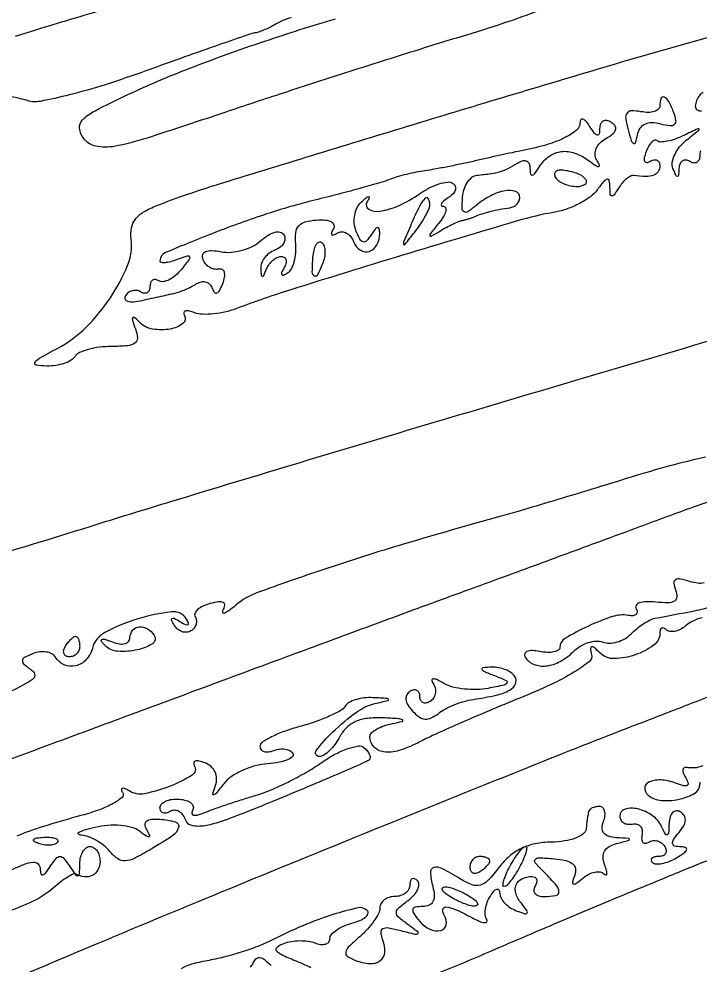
# Model space of a CAD drawing. Extents: x 123 to 893, y 112 to 937.
# Drawn here: x 369.9 to 438, y 166.1 to 260.8 of the extents above; entities that cross this region are included whole.
import ezdxf

# ---------------------------------------------------------------- set-up
doc = ezdxf.new("R2010")
doc.units = 0

msp = doc.modelspace()

# ---------------------------------------------------------------- linework, layer by layer
for points in [[(505, 723), (505.013655, 624.25, 0.000571), (505.06234, 586.230152, 0.000921), (505.200423, 553.846875, 0.000132), (505.38367, 525.076146, 0.063888), (505.630286, 523.25, 0.077982), (506.147819, 522.083228, 0.144438), (506.926697, 521.412716, 0.088454), (508.224277, 521.08494, 0.017747), (510.616631, 521, 0.016086), (512.298042, 521.054108, 0.026141), (513.716903, 521.220312, 0.024109), (514.785852, 521.456084, 0.332777), (515.015378, 521.75, 0.004505), (515.022414, 522.362296, 0.000001), (515.095159, 551.728108, 0.000021), (515.174312, 584.257832, 0.000013), (515.265378, 622.749944), (515.5, 722.999887)], [(369.541744, 259.015465, -0.007115), (371.265616, 259.57039, -0.001209), (374.568512, 260.573248, -0.00132), (378.454539, 261.731723, -0.001175)], [(422.368122, 261.779122, -0.014238), (418.892278, 260.494347, -0.00828), (414.654475, 259.141438, 0.002845), (409.45717, 257.544245, 0.001473), (402.980684, 255.492565, 0.001464), (396.337356, 253.345001, 0.002225), (390.577641, 251.436023, -0.003049), (382.709814, 248.842729, -0.032136), (379.429092, 248.011853, -0.095531), (377.595062, 248.024122, -0.183799), (376.368098, 248.794585, -0.132441), (375.95544, 249.818242, -0.231198), (376.249334, 250.663653, -0.077571), (377.509226, 251.576459, -0.00813), (380.790457, 253.185401, -0.017979), (386.986926, 255.83216, -0.01097), (394.47274, 258.529026, -0.008412), (401.549236, 260.772635, -0.072678)], [(397.141401, 260.873374, 0.081179), (395.507616, 260.187336, -0.024922), (395.048943, 259.930942, -0.016749), (394.502237, 259.682596, -0.016892), (393.955472, 259.477345, -0.031767), (393.5, 259.355291, 0.033155), (392.794748, 259.164205, 0.000974), (389.882925, 258.157623, 0.001949), (386.460147, 256.951963, 0.001342), (382.59081, 255.560308, -0.010094), (378.524214, 254.177599, -0.01537), (374.936375, 253.158213, -0.013566), (372.019214, 252.509067, -0.125442), (370.738057, 252.583137, 0.057082), (367.932601, 253.132262, 0.041598)], [(438.074601, 247.573634, 0.072722), (438, 247.063428, -0.094062), (437.923424, 246.659975, -0.172316), (437.70625, 246.410568, -0.17334), (437.381483, 246.354878, -0.09532), (437, 246.5, 0.112144), (436.613021, 246.632645, 0.17075), (436.270559, 246.551963, 0.151941), (436.026772, 246.262298, 0.08465), (435.921053, 245.809017, -0.009918), (435.864257, 245.101248, -0.387316), (435.756242, 245.004224, -0.29615), (435.616601, 245.096323, -0.007823), (435.316594, 245.813375, -0.138592), (435.251933, 246.425856, -0.06815), (435.490199, 247.17916, -0.059599), (435.975325, 247.950401, -0.053254), (436.645542, 248.618542, 0.001055), (437.90248, 249.634044, 0.364852), (437.923979, 249.746164, 0.395037), (437.820241, 249.779178, 0.001095), (436.381483, 249.09035, -0.026992), (435.533077, 248.736903, -0.037073), (434.736072, 248.519196, -0.040789), (434.086314, 248.446771, -0.206584), (433.755022, 248.578312, 0.273749), (433.512223, 248.640565, 0.122374), (433.216486, 248.468497, 0.071571), (432.906158, 248.066496, 0.037042), (432.634993, 247.49119, 0.034482), (432.450276, 246.888655, 0.149575), (432.47554, 246.519951, 0.333882), (432.673453, 246.395609, 0.118051), (433.011454, 246.507079, -0.083829), (433.389118, 246.660692, -0.162559), (433.709615, 246.62748, -0.18139), (433.922794, 246.41471, -0.107279), (434, 246.059017, -0.141316), (433.832859, 245.479453, -0.165413), (433.390291, 245.120543, -0.09444), (432.599061, 244.988617, -0.02749), (431.361803, 245.08541, 0.162309), (431.058522, 245.027469, 0.047336), (430.66242, 244.753454, 0.042153), (430.248084, 244.340238, 0.034398), (429.877116, 243.83541, -0.012693), (429.409332, 243.137281, -0.275986), (429.192713, 243.041452, -0.35666), (429.048665, 243.191939, -0.016933), (429.015313, 243.94113, 0.045568), (428.950012, 244.581019, 0.419519), (428.74011, 244.719619, 0.170056), (428.399834, 244.512051, 0.0137), (427.747859, 243.669854, -0.076986), (427.053989, 242.975489, -0.036955), (425.982913, 242.30665, -0.035521), (424.737441, 241.760407, -0.042371), (423.497859, 241.433812, 0.028662), (419.730967, 240.550893, 0.001625), (408.273744, 237.122035, 0.002241), (397.083852, 233.678698, 0.016231), (391.76796, 231.825367, -0.034213), (390.60668, 231.466749, -0.031695), (389.3773, 231.258558, -0.033212), (388.25901, 231.216056, -0.084701), (387.466023, 231.374665, 0.034695), (386.89633, 231.549049, 0.122215), (386.51611, 231.54314, 0.311203), (386.374069, 231.377426, 0.166204), (386.436815, 231.102236, -0.38763), (386.282957, 230.284694, -0.120516), (385.028391, 229.746408, -0.080503), (383.264994, 229.737998, -0.157649), (382.025082, 230.365672, 0.016781), (381.464495, 230.885595, 0.430332), (381.278558, 230.867214, 0.250515), (381.23665, 230.620977, 0.010354), (381.547743, 229.75, -0.075989), (381.739256, 228.860549, -0.25468), (381.494711, 228.338892, -0.138873), (380.762648, 228.065268, -0.020431), (379.166006, 228, 0.030319), (377.953897, 227.926433, 0.036281), (376.831828, 227.70625, 0.039277), (375.939648, 227.385814, 0.149575), (375.5, 227, -0.123676), (375.107972, 226.61901, -0.049119), (374.419912, 226.306063, -0.044697), (373.574961, 226.099856, -0.042315), (372.690983, 226.041916, -0.031134), (371.619301, 226.129318, -0.538225), (371.494601, 226.394434, -0.128032), (371.936937, 226.821863, -0.005915), (373.785704, 227.836059, 0.072447), (376.556639, 229.87582, 0.050064), (379.043895, 232.879967, 0.051651), (380.754754, 236.100727, 0.125486), (381.115399, 238.747658, -0.074891), (381.154824, 239.865505, -0.117809), (381.544102, 240.73886, -0.097261), (382.352128, 241.451928, -0.039551), (383.678741, 242.092883, -0.017981), (389.645229, 244.170338, -0.000968), (408.769212, 250.026723, -0.001657), (427.83115, 255.75481, -0.004874), (441, 259.525211, 0.000731)], [(365.296069, 206.448237, 0.004273), (377, 210.006696, -0.002281), (385.183521, 212.530479, -0.000647), (397.934375, 216.381204, -0.000652), (412.346128, 220.692693, -0.00069), (426.5, 224.88569, 0.001317), (441.019397, 229.206808, 0.001075), (456.534375, 233.905165, 0.001086), (470.794778, 238.290994, 0.002852), (481, 241.517836, -0.000123), (489.873215, 244.37687, -0.000094), (499.590625, 247.503266, -0.000095), (508.69894, 250.429913, -0.000223)], [(438.349704, 253.400001, 0.107491), (437.958063, 253.088, 0.07955), (437.679603, 252.607441, 0.078034), (437.553814, 252.019171, 0.260208), (437.721006, 251.676759, 0.178793), (438.172806, 251.559662, 0.038902)], [(367.682334, 164.071041, 0.000129), (370.597725, 165.294523, 0.000129), (373.852601, 166.662454, 0.000143), (377, 167.987232, -0.002147), (390.224842, 173.491431, -0.001137), (406.666081, 180.20796, -0.001082), (422.433462, 186.567689, -0.003758), (432.668888, 190.581365, 0.002125), (437.553679, 192.478485, 0.001519), (443.00418, 194.641149, 0.001533), (448.186272, 196.734008, 0.003285), (452.168888, 198.387258, -0.004792), (457.339318, 200.515352, -0.00055), (469.030051, 205.181721, -0.000663), (482.950491, 210.698975, -0.00054), (497.869582, 216.570525, -0.001536), (522.276369, 226.059197, -0.021388)], [(438.572413, 216.92937, 0.011748), (434.992257, 216.05237, 0.009164), (431.145523, 214.93767, -0.001055), (427.196059, 213.723436, -0.001108), (423.305247, 212.54563, -0.00106), (419.942805, 211.543662, -0.004958), (418, 210.990099, 0.005493), (408.463647, 208.26186, 0.008511), (400.299842, 205.676863, 0.006418), (393.745577, 203.384089, 0.088464), (391.578106, 202.126294, -0.015289), (390.874283, 201.566733, -0.070474), (390.418542, 201.317517, -0.47582), (390.280658, 201.398035, -0.17195), (390.329486, 201.656741, 0.101977), (390.485386, 202.121172, 0.320682), (390.336399, 202.393869, 0.149401), (389.86912, 202.46617, 0.028177), (389.012627, 202.293051, 0.043322), (388.286729, 202.034338, 0.076212), (387.755459, 201.685441, 0.117528), (387.49506, 201.307739, 0.234984), (387.527559, 200.955408, -0.115158), (387.647455, 200.598717, -0.100419), (387.606017, 200.206288, -0.093478), (387.408865, 199.838249, -0.084959), (387.08541, 199.552786, -0.122829), (386.668465, 199.419622, -0.100768), (386.203881, 199.483269, -0.091035), (385.762499, 199.735154, -0.079435), (385.41459, 200.138197, -0.02792), (385.145625, 200.633179, -0.381877), (385.199139, 200.814058, -0.263295), (385.429215, 200.822959, -0.019337), (386, 200.5, 0.021186), (386.536407, 200.199104, 0.207481), (386.789759, 200.183965, 0.421874), (386.860498, 200.341148, 0.044535), (386.660299, 200.740631, 0.291273), (385.156354, 201.467787, 0.045545), (381.77633, 200.756086, 0.045607), (378.495761, 199.408714, 0.211617), (377.249022, 197.844261, -0.121675), (376.619817, 196.68684, -0.150244), (375.566764, 196.066378, -0.165096), (374.42212, 196.173202, -0.150349), (373.526992, 196.956326, 0.13752), (373.180288, 197.275384, 0.079557), (372.637138, 197.450443, 0.069167), (371.98668, 197.460134, 0.060873), (371.327676, 197.295499, 0.023854), (370.436643, 196.90387, 0.273519), (370.236511, 196.595055, 0.231292), (370.395803, 196.232091, 0.017822), (371.256197, 195.554615, -0.526072), (371.231267, 194.699613, -0.039292), (368.791445, 193.384008, -0.01817)], [(367.450829, 186.156167, 0.000074), (373.31875, 188.328455, 0.000083), (380.241907, 190.893868, 0.000072), (387.5, 193.585956, -0.000223), (395.051461, 196.384273, -0.000202), (402.85625, 199.268933, -0.000202), (409.843891, 201.845165, -0.000648), (414.5, 203.552808, 0.000364), (418.562435, 205.040099, 0.000223), (423.353125, 206.800385, 0.000223), (428.096248, 208.547993, 0.000397), (432, 209.991834, -0.002057), (437.386485, 211.963776, -0.010109), (440.453065, 213.002541, -0.014662)], [(438.431248, 204.350237, -0.08645), (437.792025, 204.323271, -0.044284), (437.006292, 204.498003, 0.026761), (436.043338, 204.74781, 0.187168), (435.573511, 204.667286, 0.298418), (435.409718, 204.329064, 0.059416), (435.58271, 203.645058, -0.095347), (435.704588, 202.960876, -0.257887), (435.468299, 202.546851, -0.138977), (434.82889, 202.369041, -0.026101), (433.604279, 202.439096, 0.03202), (432.665288, 202.481677, 0.074515), (431.97253, 202.364573, 0.161871), (431.637797, 202.116819, 0.300113), (431.628213, 201.792547, -0.118982), (431.737271, 201.459806, -0.236158), (431.635869, 201.208807, -0.165419), (431.32755, 201.080206, -0.060852), (430.850352, 201.106124, 0.1241), (429.264814, 200.993164, 0.030022), (426.801934, 200.014921, 0.02548), (424.508348, 198.794315, 0.263556), (424, 197.896903, -0.264404), (423.846921, 197.62766, -0.086691), (423.404654, 197.459221, -0.059752), (422.749914, 197.412273, -0.035633), (421.97329, 197.505144, 0.038248), (421.234599, 197.589567, 0.101961), (420.713983, 197.502405, 0.225749), (420.493527, 197.269356, 0.220251), (420.532307, 196.947726, 0.161313), (421.39875, 196.221844, 0.123353), (422.632153, 196.058061, 0.097965), (424.035845, 196.505775, 0.07045), (425.35427, 197.497127, -0.061242), (426.034395, 198.028325, -0.057753), (426.836191, 198.391549, -0.062116), (427.633225, 198.541453, -0.107471), (428.29676, 198.439617, 0.100318), (428.951828, 198.329568, 0.062694), (429.72261, 198.452967, 0.059324), (430.486072, 198.777989, 0.066199), (431.121061, 199.263918, -0.026394), (431.722451, 199.804958, -0.02493), (432.388687, 200.290715, -0.025761), (433.021596, 200.660387, -0.074858), (433.5, 200.823016, 0.004329), (437.470434, 201.573871, 0.028073), (439.441532, 202.080731, 0.074743)], [(438.229615, 200.875755, 0.042651), (437.677418, 200.710172, 0.039635), (437.089146, 200.421779, 0.039443), (436.552731, 200.043763, -0.055211), (436.030838, 199.700032, -0.070128), (435.485992, 199.512145, -0.085294), (435.002761, 199.501574, -0.160634), (434.657991, 199.675343, 0.088704), (434.406723, 199.850381, 0.233665), (434.193285, 199.844492, 0.203772), (434.047633, 199.665141, 0.070125), (434, 199.327182, -0.240149), (433.384238, 198.11908, -0.076082), (431.531531, 197.163516, -0.074048), (429.426006, 196.788021, -0.204012), (428.051241, 197.327331, 0.013441), (427.439734, 197.896396, 0.222486), (427.179449, 197.972581, 0.408708), (427.060653, 197.813597, 0.026712), (427.178571, 197.192674, -0.294043), (426.933212, 196.4784, -0.030823), (425.409548, 195.421797, -0.027395), (423.116861, 194.199136, -0.012464), (420, 192.843645, 0.003505), (416.926803, 191.572117, 0.003585), (413.89471, 190.266942, 0.003477), (411.278251, 189.096607, 0.01496), (409.747948, 188.343222, -0.049484), (407.898919, 187.586391, -0.106627), (406.372486, 187.468359, -0.175372), (405.391275, 187.9823, -0.187422), (405, 188.989466, -0.205502), (405.156679, 189.354578, -0.058707), (405.660937, 189.732217, -0.048633), (406.388567, 190.064453, -0.03523), (407.25, 190.294267, 0.013522), (408.24531, 190.514039, 0.670989), (408.266624, 190.660563, 0.118858), (407.866851, 190.782768, 0.004431), (406.285184, 190.863818, 0.037833), (404.746384, 190.812564, 0.075477), (403.571714, 190.500586, 0.090352), (402.680733, 189.903405, 0.07733), (402, 189, -0.036143), (401.516247, 188.234626, -0.042038), (400.94875, 187.5875, -0.046717), (400.384637, 187.137382, -0.146051), (399.924347, 187, -0.618829), (399.626532, 187.597348, -0.041441), (401.281337, 189.451543, -0.03113), (403.648663, 191.433746, -0.100663), (405.5, 192.292226, 0.002222), (406.797574, 192.607, 0.434792), (406.856464, 192.712754, 0.308909), (406.740027, 192.803008, 0.00182), (405.309017, 192.883999, 0.042085), (404.426278, 192.856426, 0.04563), (403.585021, 192.680157, 0.050556), (402.902328, 192.392511, 0.130084), (402.516795, 192.027175, -0.129126), (402.054049, 191.587013, -0.020774), (400.929573, 191.027062, -0.021776), (399.517183, 190.467954, -0.01759), (397.957778, 189.988631, 0.020546), (396.441488, 189.512734, 0.030472), (395.162597, 188.962758, 0.03071), (394.225888, 188.415861, 0.250271), (394, 187.992841, 0.1785), (394.114034, 187.683596, 0.148622), (394.410912, 187.49366, 0.102753), (394.8633, 187.462266, 0.057791), (395.398849, 187.599558, -0.059837), (395.97127, 187.743818, -0.068652), (396.534754, 187.738327, -0.07935), (397.003889, 187.590529, -0.139742), (397.301418, 187.318174, -0.356655), (397.257325, 186.989416, -0.090569), (396.770162, 186.676029, -0.052902), (395.90844, 186.423292, -0.02681), (394.785534, 186.281074, 0.048575), (393.527793, 186.065888, 0.03994), (392.245971, 185.603267, 0.041515), (391.129032, 184.979699, 0.079553), (390.380511, 184.281074, -0.004578), (389.612048, 183.311597, -0.176759), (389.379042, 183.171455, -0.563066), (389.283802, 183.276445, -0.010925), (389.555017, 184.120958, 0.089058), (389.663435, 184.815049, 0.104301), (389.511402, 185.462764, 0.104003), (389.110224, 185.99527, 0.088094), (388.505533, 186.359503, 0.033711), (387.920584, 186.539816, 0.116889), (387.527286, 186.539381, 0.307842), (387.378655, 186.376503, 0.175777), (387.435353, 186.104602, -0.412017), (387.211253, 185.139112, -0.047344), (385.010923, 184.031196, -0.043899), (382.441564, 183.280943, -0.189711), (380.905848, 183.558189, 0.028241), (380.458792, 183.80074, 0.191493), (380.212582, 183.816083, 0.407532), (380.137699, 183.672478, 0.065159), (380.281297, 183.353869, -0.374899), (380.206676, 182.902361, -0.047723), (379.321751, 182.30437, -0.03729), (377.940571, 181.680355, -0.020971), (376.185805, 181.122377, 0.008649), (372.334271, 180.001362, 0.023646), (369.669008, 179.03507, 0.090865)], [(438.297296, 186.05351, 0.030592), (438, 185.95809, -0.058574), (437.750478, 185.89312, -0.024671), (437.404728, 185.862484, -0.024), (437.027953, 185.865854, -0.028774), (436.67567, 185.906356, 0.189271), (436.42935, 185.85588, 0.232298), (436.310385, 185.656541, 0.115891), (436.36337, 185.304029, 0.043435), (436.589715, 184.854838, -0.057396), (436.826732, 184.349954, -0.370921), (436.728844, 184.109173, -0.189399), (436.360464, 184.072242, -0.022995), (435.573803, 184.333306, 0.078648), (434.067823, 184.653406, 0.133739), (432.817821, 184.382483, 0.33153), (432.50076, 183.728132, 0.210054), (433.003935, 182.997568, 0.129075), (434.33421, 182.590662, 0.068026), (436.065663, 182.756922, 0.074613), (437.520064, 183.338708, 0.266376), (438, 184.175648, -0.128367), (438.080502, 184.484044, -0.189412)], [(368.75, 175.476217, -0.013796), (370.378574, 176.210751, -0.076313), (371.30871, 176.442107, -0.217506), (371.80137, 176.269559, -0.201036), (372.015313, 175.77568, 0.056449), (372.077584, 175.279226, 0.409275), (372.262588, 175.164194, 0.175058), (372.550778, 175.347807, 0.019007), (373.015313, 176, -0.02521), (373.610943, 176.814678, -0.226004), (374, 177, -0.226004), (374.389057, 176.814678, -0.02521), (374.984687, 176, 0.011267), (375.557715, 175.168551, 0.306546), (375.795892, 175.081629, 0.328172), (375.952265, 175.270471, 0.012169), (375.984687, 176.25, -0.055145), (376.064679, 176.919429, -0.074289), (376.289252, 177.485938, -0.09332), (376.617251, 177.86614, -0.169824), (377, 178, -0.148195), (377.381354, 177.884432, -0.098894), (377.70625, 177.559375, -0.082425), (377.925306, 177.073457, -0.064853), (378, 176.5, -0.122365), (377.793446, 175.668626, -0.151834), (377.230788, 175.109339, -0.14806), (376.438289, 174.959353, -0.11483), (375.604988, 175.25, 0.260766), (375.354229, 175.263575, 0.023339), (374.781107, 174.948423, 0.025684), (374.094425, 174.477849, 0.017024), (373.354988, 173.872291, -0.078257), (370.98463, 172.37284, -0.012021), (365.798251, 170.27846, -0.012031)], [(439.792125, 176.995955, 0.003048), (435.29417, 175.178324, 0.001304), (429.303387, 172.696568, 0.00129), (422.931453, 170.018104, 0.001699), (417.134298, 167.540371, -0.004993), (411.84715, 165.321697, -0.00674)], [(399.106028, 165.870024, 0.013727), (397.50846, 166.574806, -0.01345), (396.119472, 167.186654, -0.139699), (395.654566, 167.593935, -0.395377), (395.71948, 167.952172, -0.06813), (396.382721, 168.316622, -0.05222), (397.111745, 168.512169, -0.035835), (397.965549, 168.585843, -0.036149), (398.80782, 168.53708, -0.059147), (399.5, 168.361626, 0.057339), (400.074297, 168.213849, 0.102119), (400.559375, 168.246024, 0.148301), (400.877667, 168.447452, 0.179936), (401, 168.77638, -0.179651), (401.156324, 169.197416, -0.060604), (401.648109, 169.645304, -0.051012), (402.361903, 170.049949, -0.039522), (403.20633, 170.343705, 0.034709), (404.005195, 170.613031, 0.072698), (404.566485, 170.949255, 0.137167), (404.807093, 171.291087, 0.289203), (404.738395, 171.594939, 0.256431), (403.812566, 171.86453, 0.021318), (401.308306, 171.194803, 0.024754), (398.274278, 170.075428, 0.017736), (395, 168.540304, -0.029287), (393.775046, 168.000128, -0.013474), (392.124649, 167.435154, -0.013292), (390.351528, 166.932393, -0.017932), (388.72221, 166.578552, 0.022569), (387.140781, 166.219727, 0.064979), (386.10603, 165.784646, 0.133268)], [(393.017738, 165.957982, 0.15435), (393.327053, 166.356158, -0.114108), (393.604693, 166.778635, -0.229371), (393.975614, 166.89795, -0.131436), (394.467102, 166.689516, -0.032701), (395.125, 166.103296, -0.014397)]]:
    msp.add_lwpolyline(points, format="xyb")
for points in [[(434, 252.057418, -0.213857), (433.851922, 251.727043, -0.107896), (433.446104, 251.498389, -0.075509), (432.836448, 251.407864, -0.046766), (432.114396, 251.477969, 0.047589), (431.17622, 251.567505, 0.24228), (430.724388, 251.334936, 0.193679), (430.590929, 250.783412, 0.030614), (430.823956, 249.670552, 0.009948), (431.146066, 248.581279, 0.18995), (431.365471, 248.31153, 0.475638), (431.564677, 248.390036, 0.025392), (431.762203, 249.142614, -0.091912), (432.039268, 249.818156, -0.136513), (432.514306, 250.240652, -0.118654), (433.19318, 250.392014, -0.059808), (434.067506, 250.272096, 0.031124), (435.022544, 250.084905, 0.208396), (435.476964, 250.215375, 0.269171), (435.621249, 250.60529, 0.048775), (435.407873, 251.379482, 0.028493), (434.90636, 252.4924, 0.161812), (434.446039, 252.938407, 0.452285), (434.120098, 252.800316, 0.080309)], [(426.015313, 250.366631, -0.226927), (425.629271, 249.587074, -0.05623), (424.382185, 248.818433, -0.042153), (422.484962, 248.113489, -0.021325), (420, 247.534646, 0.005529), (419.224194, 247.379585, 0.001708), (418.059375, 247.129185, 0.001709), (416.758578, 246.84024, 0.001877), (415.5, 246.551187, -0.005161), (414.204972, 246.262703, -0.004038), (412.79375, 245.975479, -0.004083), (411.475763, 245.729451, -0.009959), (410.5, 245.575525, 0.015677), (409.624733, 245.427176, 0.010916), (408.646875, 245.207402, 0.011023), (407.717085, 244.95512, 0.022303), (407, 244.708222, -0.023371), (406.088127, 244.396434, -0.0033), (404.178125, 243.855211, -0.003757), (401.90718, 243.246203, -0.00319), (399.5, 242.636384, 0.018921), (394.670582, 241.249903, 0.013955), (389.435401, 239.366646, 0.00592), (384.543429, 237.383937, 0.302198), (384, 236.566922, 0.365212), (384.123958, 236.419851, 0.064242), (384.514063, 236.403519, 0.04409), (385.078741, 236.50312, 0.023969), (385.75, 236.718616, -0.011295), (386.757949, 237.07061, -0.399974), (386.962965, 236.972188, -0.259661), (386.921902, 236.69265, -0.007215), (386.136693, 235.698241, -0.045473), (385.549574, 235.097216, -0.06043), (384.913392, 234.675388, -0.074759), (384.326485, 234.483788, -0.181939), (383.886693, 234.570027, 0.104014), (383.548796, 234.691952, 0.179479), (383.260466, 234.628635, 0.165207), (383.067081, 234.385538, 0.086348), (383, 234, -0.092039), (382.928939, 233.617231, -0.170591), (382.726548, 233.379391, -0.174978), (382.424129, 233.323933, -0.09743), (382.069098, 233.457295, 0.10267), (381.668318, 233.603115, 0.098728), (381.23663, 233.580435, 0.097049), (380.840748, 233.392705, 0.095521), (380.542388, 233.068586, 0.236007), (380.512708, 232.73985, 0.237144), (380.757834, 232.519767, 0.091735), (381.350647, 232.470464, 0.029707), (382.22329, 232.610733, -0.000099), (383.16828, 232.820639, -0.000095), (384.124966, 233.032753, -0.000094), (384.967844, 233.219298, -0.000348), (385.5, 233.33658, 0.033423), (385.9659, 233.47209, 0.015711), (386.548348, 233.705598, 0.015489), (387.145582, 233.989455, 0.021026), (387.66459, 234.284351, -0.093416), (388.139714, 234.469978, -0.121106), (388.605136, 234.444413, -0.12798), (388.987473, 234.209745, -0.111454), (389.231069, 233.806792, 0.090836), (389.444393, 233.419007, 0.341709), (389.697414, 233.360256, 0.164753), (389.979483, 233.626719, 0.030225), (390.280491, 234.288566, 0.045405), (390.467356, 234.949189, 0.120724), (390.440408, 235.435349, 0.212032), (390.215051, 235.695669, 0.165115), (389.839012, 235.738004, -0.108819), (389.389539, 235.738731, -0.086422), (388.93959, 235.924115, -0.081768), (388.558015, 236.263133, -0.082359), (388.306402, 236.705793, -0.154704), (388.284649, 237.18305, -0.231183), (388.55372, 237.492439, -0.11569), (389.16236, 237.59707, -0.032547), (390.124925, 237.475942, 0.068511), (391.11639, 237.422902, 0.047326), (392.224038, 237.62211, 0.04733), (393.274341, 238.026005, 0.068571), (394.094246, 238.585291, -0.042612), (394.814783, 239.133493, -0.07926), (395.487217, 239.423383, -0.118628), (396.030559, 239.430278, -0.201086), (396.394979, 239.169928, -0.149301), (396.503002, 238.759172, -0.123562), (396.375224, 238.323238, -0.099575), (396.02112, 237.927155, -0.069209), (395.494256, 237.63617, 0.071166), (394.92899, 237.321095, 0.0672), (394.462129, 236.854799, 0.071659), (394.160584, 236.314101, 0.107206), (394.078947, 235.781385, 0.011982), (394.135049, 235.126789, 0.36718), (394.245655, 235.02218, 0.30932), (394.388093, 235.10877, 0.01027), (394.662281, 235.75, -0.061896), (394.927857, 236.227966, -0.05974), (395.30511, 236.632812, -0.064692), (395.731748, 236.907552, -0.111184), (396.14235, 237, -0.148641), (396.453922, 236.905283, -0.191612), (396.621829, 236.660863, -0.13264), (396.606726, 236.287719, -0.062426), (396.404508, 235.845492, 0.029861), (396.167767, 235.405754, 0.269305), (396.187066, 235.196492, 0.350812), (396.362029, 235.146576, 0.039192), (396.756963, 235.349795, 0.130642), (397.148112, 235.763476, 0.055704), (397.437419, 236.474754, 0.049896), (397.591805, 237.346402, 0.046257), (397.5765, 238.254303, -0.053633), (397.574138, 239.358923, -0.154126), (397.876814, 240.053664, -0.149638), (398.530654, 240.460868, -0.049604), (399.658412, 240.643801, -0.035301), (400.569493, 240.635702, -0.103951), (401.167494, 240.45945, -0.217015), (401.406648, 240.144607, -0.196416), (401.338874, 239.739293, 0.041434), (401.152439, 239.372953, 0.302825), (401.189657, 239.189499, 0.301478), (401.373682, 239.152785, 0.041241), (401.740707, 239.339748, -0.141942), (402.187363, 239.464121, -0.124059), (402.657655, 239.340382, -0.102633), (403.080971, 238.977494, -0.072916), (403.388152, 238.430874, 0.159164), (404.042855, 237.624708, 0.228652), (404.940651, 237.513305, 0.191638), (405.70841, 238.166315, 0.125696), (405.984687, 239.309017, 0.05131), (405.930991, 239.772308, 0.398641), (405.766615, 239.883371, 0.191918), (405.516437, 239.732151, 0.020732), (405.123851, 239.166154, -0.043006), (404.663468, 238.56172, -0.282748), (404.313649, 238.460068, -0.211002), (403.987845, 238.725813, -0.026073), (403.606381, 239.583372, -0.072698), (403.437597, 240.333689, -0.063422), (403.478293, 241.138127, -0.066106), (403.712984, 241.872705, -0.097017), (404.113922, 242.417217, -0.007681), (404.67919, 242.920361, -0.178414), (404.877524, 242.994752, -0.550199), (404.937889, 242.900685, -0.018022), (404.693084, 242.420536, 0.411968), (404.891312, 241.715334, 0.169831), (405.969984, 241.520428, 0.066632), (407.941853, 242.110484, 0.046831), (409.957412, 243.257617, -0.032852), (410.933421, 243.849762, -0.041435), (411.907421, 244.257927, -0.046598), (412.746676, 244.446375, -0.171998), (413.26973, 244.333297, -0.153304), (413.523453, 244.039884, -0.173584), (413.547532, 243.669987, -0.121752), (413.315729, 243.26612, -0.060737), (412.856763, 242.890313, 0.027416), (412.390093, 242.557435, 0.098024), (412.15483, 242.278661, 0.323597), (412.17605, 242.103256, 0.204514), (412.372445, 242.015313, -0.320719), (412.580695, 241.860824, -0.150298), (412.585453, 241.507485, -0.069177), (412.338572, 240.959122, -0.030094), (411.872445, 240.308042, 0.003397), (411.062256, 239.295249, 0.211332), (411.006393, 239.077726, 0.524675), (411.128802, 239.020209, 0.006564), (412, 239.542729, -0.013883), (412.629305, 239.907752, -0.013764), (413.279687, 240.238389, -0.013744), (413.863781, 240.495953, -0.050764), (414.25, 240.609687, 0.016919), (414.573731, 240.681665, 0.012512), (414.926563, 240.782221, 0.012677), (415.255411, 240.894128, 0.027578), (415.5, 241, -0.040474), (416.106074, 241.244004, -0.014216), (417.010014, 241.497497, -0.014027), (418.022543, 241.720652, -0.016131), (419, 241.875, 0.086236), (419.381942, 241.991644, 0.083916), (419.70625, 242.231039, 0.087357), (419.924003, 242.55402, 0.105116), (420, 242.911516, 0.321206), (419.581329, 243.495995, 0.127062), (418.540155, 243.574063, 0.075234), (417.089594, 243.080269, 0.053658), (415.657337, 242.130578, -0.021025), (414.796074, 241.474915, -0.289757), (414.42162, 241.458214, -0.268999), (414.226846, 241.793907, -0.018845), (414.269259, 242.924409, -0.058195), (414.424897, 243.727417, -0.068322), (414.757795, 244.427014, -0.079852), (415.209163, 244.921411, -0.144669), (415.712804, 245.125, 0.010931), (417.14627, 245.29591, 0.037076), (418.065834, 245.49638, 0.045628), (418.842201, 245.806435, 0.023649), (419.75, 246.32433, -0.064633), (420.267822, 246.565992, -0.175342), (420.666573, 246.550195, -0.205883), (420.921676, 246.291267, -0.090286), (421.015313, 245.809017, 0.042935), (421.06905, 245.259701, 0.417834), (421.243615, 245.141324, 0.188729), (421.512749, 245.313354, 0.016317), (421.978838, 246, -0.095911), (422.952808, 247.035154, -0.128698), (424.14942, 247.497371, -0.116911), (425.507262, 247.333451, -0.070519), (426.941958, 246.561352, 0.009111), (427.65459, 246.056577, 0.195123), (427.901995, 246.003154, 0.500093), (427.970634, 246.138074, 0.02088), (427.670926, 246.68854, -0.134657), (427.523346, 247.216372, -0.105981), (427.645416, 247.799829, -0.090606), (428.02436, 248.355952, -0.070551), (428.607384, 248.800157, 0.038682), (429.290675, 249.255218, 0.149819), (429.578344, 249.668113, 0.236004), (429.519128, 250.053568, 0.100653), (429.128416, 250.420634, 0.093595), (428.696681, 250.586565, 0.169431), (428.326974, 250.528649, 0.172057), (428.077314, 250.25465, 0.096921), (427.984687, 249.809017, -0.044036), (427.929693, 249.259321, -0.415341), (427.752317, 249.139075, -0.187072), (427.477402, 249.311987, -0.016439), (427, 250, 0.032261), (426.624492, 250.50621, 0.12861), (426.310881, 250.726448, 0.347171), (426.106944, 250.6607, 0.145286)], [(423.554254, 244.912215, 0.103615), (423.886596, 244.562596, 0.051677), (424.424671, 244.267963, 0.048156), (425.068913, 244.067634, 0.051354), (425.725684, 244, 0.134889), (426.522162, 244.218855, 0.452265), (426.609597, 244.686064, 0.139249), (425.816064, 245.264166, 0.051837), (424.466293, 245.607826, 0.055477), (423.939897, 245.626198, 0.144908), (423.589606, 245.49284, 0.231326), (423.462892, 245.239991, 0.14181)], [(409.144264, 240.25, 0.001457), (408.377686, 238.444041, 0.201639), (408.377555, 238.214303, 0.569419), (408.501369, 238.197087, 0.002644), (409.483749, 239.44113, 0.018463), (410.064197, 240.243619, 0.02135), (410.554601, 241.049658, 0.020986), (410.908022, 241.759555, 0.105377), (411, 242.19113, 0.133472), (410.838748, 242.784432, 0.49792), (410.513658, 242.822339, 0.077526), (409.95086, 242.013948, 0.012273)], [(399.269735, 236.930722, 0.01644), (399.207033, 235.449592, 0.30258), (399.451701, 235.07469, 0.402215), (399.807591, 235.208603, 0.01992), (400.349337, 236.467975, 0.05214), (400.509264, 237.063819, 0.063531), (400.527236, 237.640664, 0.075558), (400.408436, 238.11266, 0.156206), (400.163912, 238.398697, 0.259868), (399.868239, 238.412037, 0.140997), (399.592392, 238.158362, 0.079088), (399.379055, 237.638259, 0.039075)], [(383.429736, 199.11369, -0.410865), (383.237256, 198.276947, -0.090235), (381.723431, 197.663445, -0.067404), (379.76306, 197.525104, -0.18346), (378.517247, 198.091999, -0.032112), (378.13503, 198.530724, -0.472713), (378.175964, 198.705004, -0.193919), (378.466074, 198.726471, -0.013636), (379.25, 198.452257, 0.049899), (379.945342, 198.264264, 0.103129), (380.505245, 198.287343, 0.158566), (380.861812, 198.511511, 0.17553), (381, 198.893011, -0.176023), (381.265646, 199.624209, -0.198359), (381.924579, 199.969109, -0.159275), (382.756808, 199.778352, -0.119566)], [(374.5, 198, 0.082592), (374.343488, 197.6179, 0.161196), (374.3746, 197.29375, 0.182303), (374.586039, 197.078288, 0.108972), (374.940983, 197, 0.093332), (375.345238, 197.076123, 0.09642), (375.688914, 197.29375, 0.099167), (375.918938, 197.618444, 0.105053), (376, 198, 0.042167), (375.967655, 198.382849, 0.061769), (375.870461, 198.70625, 0.081139), (375.727648, 198.92554, 0.210953), (375.559017, 199, 0.151918), (375.34829, 198.934461, 0.038439), (375.066025, 198.70625, 0.035638), (374.768994, 198.382774, 0.029505)], [(417.472047, 195.088739, -0.012042), (418.62274, 194.606785, -0.430218), (418.709003, 194.360977, -0.224496), (418.424338, 194.14274, -0.005879), (416.817382, 193.81592, -0.041287), (415.684566, 193.694981, -0.032674), (414.453342, 193.7461, -0.033659), (413.310205, 193.947171, -0.067301), (412.458164, 194.283351, 0.014695), (411.679214, 194.689689, 0.133947), (411.306493, 194.759486, 0.473832), (411.19855, 194.603258, 0.068407), (411.379142, 194.195553, -0.095066), (411.55114, 193.744103, -0.096923), (411.542122, 193.264286, -0.098823), (411.354136, 192.830629, -0.103158), (411.016312, 192.510081, -0.086767), (410.628186, 192.354845, -0.165631), (410.298542, 192.394897, -0.179156), (410.078941, 192.622705, -0.103494), (410, 193, 0.099908), (409.923507, 193.378994, 0.176779), (409.709175, 193.609871, 0.168562), (409.387905, 193.654693, 0.089792), (409.009956, 193.506153, 0.137669), (408.68731, 193.155345, 0.150351), (408.608486, 192.700296, 0.106381), (408.800928, 192.154381, 0.048352), (409.259956, 191.547422, 0.053478), (409.921035, 190.967836, 0.130491), (410.523904, 190.745421, 0.135809), (411.141882, 190.85535, 0.060066), (411.847531, 191.303674, -0.049922), (412.517938, 191.748893, -0.025797), (413.431512, 192.173288, -0.025365), (414.424749, 192.516362, -0.034919), (415.347531, 192.715026, 0.018909), (417.634429, 193.131296, 0.070978), (418.996547, 193.643353, 0.168701), (419.559913, 194.266268, 0.243276), (419.504365, 194.992937, 0.103515), (419.142704, 195.373552, 0.055025), (418.568069, 195.683529, 0.051354), (417.883971, 195.88183, 0.055322), (417.190983, 195.929715, 0.012956), (416.308373, 195.870091, 0.483047), (416.212647, 195.723165, 0.215786), (416.396267, 195.525109, 0.006398)], [(404.933333, 186.676425, -0.069363), (404.574919, 186.456442, -0.000848), (402.079993, 185.371231, -0.002505), (399.183177, 184.134244, -0.001634), (395.828346, 182.7344, -0.005691), (391.135441, 180.856469, -0.036574), (388.691872, 180.11088, -0.093257), (387.305752, 180.059488, -0.270168), (386.585409, 180.638024, 0.073219), (386.291515, 181.160264, 0.102872), (385.886115, 181.506617, 0.124082), (385.435395, 181.624152, 0.141372), (385.007063, 181.504365, -0.075785), (384.621932, 181.340492, -0.152929), (384.295825, 181.357626, -0.186878), (384.079971, 181.549052, -0.119516), (384, 181.878834, -0.193977), (384.148736, 182.247793, -0.097575), (384.56715, 182.54015, -0.073166), (385.191771, 182.712525, -0.049635), (385.930722, 182.730265, -0.051391), (386.627732, 182.604958, -0.103298), (387.119582, 182.344859, -0.166804), (387.330591, 181.99909, -0.195157), (387.266677, 181.622476, 0.163063), (387.192336, 181.305393, 0.347913), (387.355608, 181.134507, 0.10772), (387.823653, 181.170177, 0.023897), (388.585955, 181.438512, -0.011424), (389.536112, 181.799846, -0.004559), (390.853553, 182.253214, -0.004508), (392.283803, 182.716573, -0.005663), (393.617631, 183.118906, 0.030465), (395.053483, 183.630935, 0.015012), (396.813029, 184.445321, 0.014837), (398.594965, 185.403059, 0.020936), (400.117631, 186.367716, -0.026977), (401.499762, 187.220127, -0.040748), (402.791848, 187.792868, -0.047944), (403.84832, 188.051376, -0.222918), (404.433333, 187.873928, -0.042591), (404.75915, 187.525935, -0.068064), (404.965208, 187.175416, -0.096336), (405.026718, 186.877273, -0.227083)], [(426.875, 181.5, 0.020604), (426.81875, 181.227797, 0.00517), (426.75, 180.779687, 0.00527), (426.682032, 180.265234, 0.005287), (426.625, 179.75, -0.213035), (426.341566, 179.254356, -0.067914), (425.576532, 178.840462, -0.052393), (424.472847, 178.552044, -0.033259), (423.147537, 178.439892, 0.044076), (421.52321, 178.267028, 0.063485), (420.153037, 177.811571, 0.065979), (418.979433, 177.043531, 0.052537), (417.941827, 175.939892, -0.025049), (416.844231, 174.635935, -0.13169), (416.057619, 174.143695, -0.16691), (415.231598, 174.171369, -0.046912), (414.057858, 174.75, 0.016649), (412.212131, 175.803063, 0.18967), (411.393853, 175.893684, 0.361803), (411.050092, 175.403827, 0.043373), (411.289749, 174, -0.047847), (411.433879, 173.107776, -0.133409), (411.308498, 172.491523, -0.177982), (410.921749, 172.129383, -0.100404), (410.283936, 172, 0.040328), (409.534835, 171.939482, 0.313512), (409.296167, 171.708589, 0.204433), (409.38084, 171.309305, 0.020115), (409.990862, 170.51101, 0.107759), (411.000764, 169.721733, 0.169397), (412.083985, 169.598715, 0.296611), (412.62334, 170.153183, 0.189332), (412.457295, 171.069098, -0.149651), (412.295885, 171.684575, -0.420429), (412.592968, 171.95269, -0.091723), (413.535136, 171.717395, -0.015934), (415.186419, 170.900232, 0.020792), (415.942751, 170.535051, 0.068666), (416.474776, 170.387165, 0.282054), (416.680992, 170.478224, 0.298066), (416.68666, 170.697978, -0.120246), (416.540678, 171.147153, -0.057207), (416.564777, 171.758446, -0.051915), (416.740432, 172.425653, -0.050765), (417.05067, 173.047746, -0.031793), (417.41187, 173.545632, -0.140894), (417.707526, 173.74776, -0.36129), (417.901443, 173.671728, -0.123203), (417.984687, 173.356989, 0.121683), (418.111101, 172.873172, 0.063536), (418.477676, 172.36471, 0.057412), (419.012567, 171.910002, 0.055919), (419.641444, 171.584097, 0.013724), (420.492629, 171.283996, 0.330539), (420.717972, 171.360415, 0.321626), (420.713875, 171.601698, 0.013349), (420.150119, 172.319117, -0.09235), (419.607686, 173.292177, -0.178332), (419.632828, 174.171469, -0.192392), (420.212464, 174.779279, -0.107658), (421.225684, 175, -0.137896), (421.514347, 174.918846, -0.191008), (421.674359, 174.70625, -0.139668), (421.671186, 174.382857, -0.066654), (421.5, 174, 0.139169), (421.392057, 173.620352, 0.191142), (421.521475, 173.29375, 0.138808), (421.889346, 173.073267, 0.066118), (422.440983, 173, 0.043668), (423.597129, 173.101166, 0.364739), (423.909493, 173.474476, 0.182383), (423.666597, 174.112914, 0.015265), (422.434339, 175.422804, -0.01485), (421.545186, 176.366402, -0.357608), (421.531959, 176.704261, -0.24711), (421.89549, 176.874756, -0.00915), (423.456915, 176.774256, -0.035071), (424.599182, 176.598478, -0.113578), (425.285974, 176.267575, -0.187863), (425.568356, 175.779179, -0.130542), (425.499684, 175.13858, 0.019622), (425.261012, 174.43529, 0.39941), (425.354462, 174.252258, 0.250827), (425.612836, 174.292041, 0.012109), (426.319117, 174.849881, -0.054015), (426.89394, 175.230442, -0.069196), (427.491889, 175.441087, -0.084567), (428.020353, 175.457898, -0.163552), (428.394862, 175.271805, 0.151387), (428.599942, 175.163756, 0.441684), (428.712926, 175.249188, 0.094506), (428.678416, 175.604177, 0.020264), (428.479427, 176.193016, -0.08077), (428.325926, 176.930478, -0.141287), (428.471092, 177.532309, -0.133054), (428.924038, 177.988385, -0.067921), (429.676575, 178.296534, 0.001895), (430.902928, 178.618582, 0.355783), (430.974334, 178.717227, 0.377395), (430.891587, 178.801072, 0.001966), (429.643011, 178.883999, -0.061179), (428.873443, 179.02769, -0.149494), (428.403794, 179.351475, -0.17303), (428.23549, 179.846465, -0.0881), (428.361626, 180.5, 0.055937), (428.511135, 181.074366, 0.100118), (428.483616, 181.559375, 0.147206), (428.289193, 181.877514, 0.184534), (427.968615, 182, 0.048641), (427.588807, 181.962964, 0.05867), (427.247812, 181.853125, 0.069126), (426.993814, 181.691444, 0.156491)], [(430, 181.043837, 0.127328), (430.097842, 180.665852, 0.125249), (430.367188, 180.380065, 0.109852), (430.772593, 180.233465, 0.081568), (431.25, 180.25, -0.107674), (431.704922, 180.242209, -0.151664), (432.052097, 180.037541, -0.143575), (432.234438, 179.661871, -0.093083), (432.225223, 179.17567, 0.062501), (432.18799, 178.709723, 0.177582), (432.311893, 178.413863, 0.240785), (432.564108, 178.321762, 0.1082), (432.906125, 178.441982, -0.105503), (433.318852, 178.589535, -0.099244), (433.765582, 178.560581, -0.096298), (434.177412, 178.35932, -0.092929), (434.489919, 178.016312, -0.097971), (434.635033, 177.628734, -0.175383), (434.573481, 177.298542, -0.170148), (434.312241, 177.07752, -0.091536), (433.89235, 177, 0.047435), (433.461952, 176.959076, 0.141242), (433.200512, 176.826199, 0.260463), (433.13828, 176.632149, 0.147592), (433.25833, 176.408336, 0.19022), (433.612553, 176.254612, 0.056415), (434.212288, 176.302217, 0.047728), (434.932918, 176.51515, 0.036021), (435.674997, 176.877927, 0.019451), (436.421804, 177.351994, 0.144314), (436.683608, 177.675981, 0.429822), (436.590625, 177.884812, 0.079629), (436.127555, 177.969591, -0.053677), (435.498889, 178.0514, -0.308045), (435.284807, 178.287515, -0.187006), (435.378347, 178.685426, -0.023028), (435.926114, 179.410972, 0.043282), (436.391203, 180.081807, 0.115588), (436.556329, 180.63606, 0.160707), (436.435208, 181.092663, 0.110253), (436.048558, 181.469989, 0.160372), (435.644809, 181.566887, 0.182326), (435.287051, 181.397067, 0.122911), (435.032921, 180.955604, 0.059795), (434.929715, 180.309017, -0.009227), (434.874328, 179.343249, -0.28329), (434.738573, 179.156216, -0.389721), (434.555002, 179.223724, -0.012427), (434.179715, 180, 0.135773), (433.275665, 181.083488, 0.090447), (431.793872, 181.754367, 0.130889), (430.522344, 181.734573, 0.335538)], [(382.670345, 179.689479, -0.111032), (382.506418, 180.18549, -0.254918), (382.655233, 180.536324, -0.149045), (383.135859, 180.725238, -0.038464), (383.978387, 180.726675, -0.04769), (385.54729, 180.456565, -0.418554), (385.858916, 179.902315, -0.175327), (385.272324, 179.093929, -0.015597), (383.113649, 177.726206, -0.016445), (381.439472, 176.810127, -0.104259), (380.50666, 176.561957, -0.170466), (379.779513, 176.775335, -0.063825), (378.991204, 177.510598, 0.052382), (378.398357, 178.089392, 0.039312), (377.640119, 178.597243, 0.040194), (376.840837, 178.964998, 0.069691), (376.127555, 179.118315, -0.162288), (375.844034, 179.236298, -0.510384), (375.859344, 179.407582, -0.063815), (376.435089, 179.658057, -0.013393), (377.5, 179.936911, -0.037855), (378.783048, 180.135613, -0.040197), (380.05554, 180.132587, -0.043843), (381.165472, 179.94165, -0.09523), (381.941958, 179.568596, 0.008888), (382.657097, 179.058066, 0.19405), (382.903518, 179.003253, 0.503201), (382.971939, 179.13665, 0.020468)], [(373.729167, 178.395833, -0.126455), (373.402231, 178.202593, -0.060344), (372.916927, 178.123424, -0.05415), (372.359369, 178.160852, -0.051402), (371.8125, 178.316886, -0.054073), (371.395823, 178.538436, -0.470617), (371.37858, 178.720685, -0.168741), (371.670344, 178.862007, -0.018894), (372.416667, 178.921053, -0.028489), (373.112848, 178.910055, -0.077125), (373.592839, 178.799335, -0.208169), (373.77538, 178.614691, -0.296942)], [(420, 176, -0.018122), (419.553569, 175.233921, -0.025446), (419.097178, 174.5875, -0.023718), (418.683068, 174.108693, -0.205392), (418.429632, 174, -0.439016), (418.307737, 174.132581, -0.048507), (418.390928, 174.5875, -0.03505), (418.624831, 175.232522, -0.018363), (419, 176, -0.018122), (419.446431, 176.766079, -0.025446), (419.902822, 177.4125, -0.023718), (420.316932, 177.891307, -0.205392), (420.570368, 178, -0.439016), (420.692263, 177.867419, -0.048507), (420.609072, 177.4125, -0.03505), (420.375169, 176.767478, -0.018363)], [(415, 175.940983, 0.108972), (415.078288, 175.586039, 0.182303), (415.29375, 175.3746, 0.161196), (415.6179, 175.343488, 0.082592), (416, 175.5, 0.029505), (416.382774, 175.768994, 0.035638), (416.70625, 176.066025, 0.038439), (416.934461, 176.34829, 0.151918), (417, 176.559017, 0.210953), (416.92554, 176.727648, 0.081139), (416.70625, 176.870461, 0.061769), (416.382849, 176.967655, 0.042167), (416, 177, 0.105053), (415.618444, 176.918938, 0.099167), (415.29375, 176.688914, 0.09642), (415.076123, 176.345238, 0.093332)], [(409, 174.166667, -0.127718), (408.884466, 173.721743, -0.100747), (408.559375, 173.342708, -0.089419), (408.073075, 173.087877, -0.076226), (407.5, 173, 0.073902), (406.92685, 172.914821, 0.088154), (406.440625, 172.667268, 0.100612), (406.115585, 172.299252, 0.13148), (406, 171.867295, -0.119303), (405.866146, 171.314298, -0.034009), (405.406462, 170.55255, -0.032167), (404.752759, 169.736296, -0.029201), (403.979444, 168.982172, 0.014157), (402.857845, 167.952358, 0.158446), (402.578786, 167.423386, 0.30354), (402.758883, 167.018184, 0.049227), (403.569686, 166.611632, 0.074216), (405.006474, 166.292981, 0.179362), (406.034822, 166.594107, 0.219578), (406.489273, 167.428567, 0.108625), (406.305054, 168.647424, -0.059701), (406.110609, 169.418096, -0.312757), (406.301174, 169.785616, -0.167958), (406.857791, 169.871676, -0.019817), (408.098728, 169.595428, 0.004025), (409.525399, 169.230197, 0.233), (409.782095, 169.286322, 0.486579), (409.780689, 169.462055, 0.007115), (408.827186, 170.176226, -0.021025), (407.860945, 170.942795, -0.217703), (407.654694, 171.393273, -0.217389), (407.860218, 171.844414, -0.020962), (408.825614, 172.614436, 0.049052), (409.410474, 173.137203, 0.076496), (409.786078, 173.697354, 0.106217), (409.902819, 174.204283, 0.202736), (409.748428, 174.584906, 0.091454), (409.462774, 174.781591, 0.236831), (409.219851, 174.770774, 0.199762), (409.053933, 174.559997, 0.06824)], [(415, 173, -0.027796), (415.514186, 172.625641, -0.102785), (415.765625, 172.315379, -0.335455), (415.732273, 172.122372, -0.190341), (415.5, 172.030626, -0.067616), (415.012663, 172.096832, -0.024967), (414.353125, 172.315379, -0.024204), (413.647707, 172.628962, -0.026766), (413, 173, -0.027796), (412.485814, 173.374359, -0.102785), (412.234375, 173.684621, -0.335455), (412.267727, 173.877628, -0.190341), (412.5, 173.969374, -0.067616), (412.987337, 173.903168, -0.024967), (413.646875, 173.684621, -0.024204), (414.352293, 173.371038, -0.026766)]]:
    msp.add_lwpolyline(points, format="xyb", close=True)

doc.saveas('drawing.dxf')
